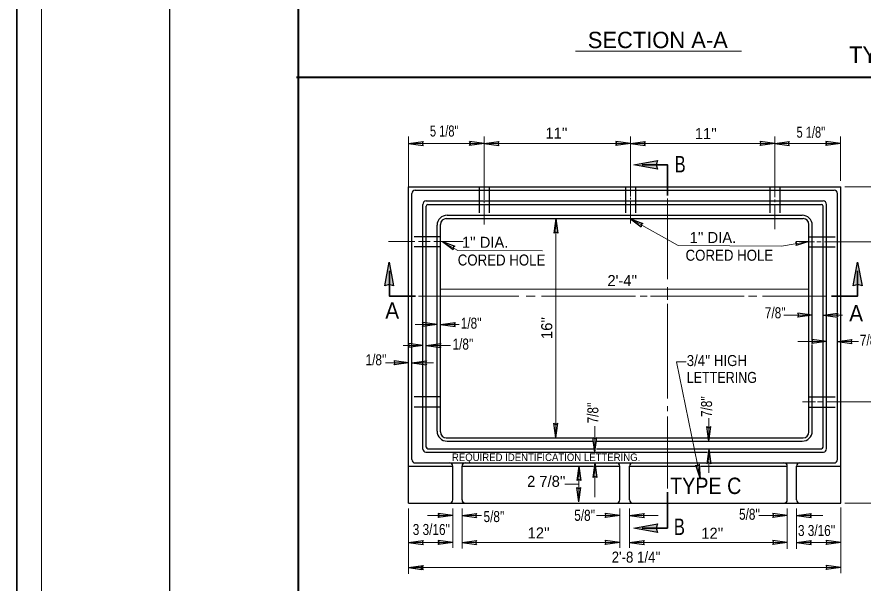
# Model space of a CAD drawing. Extents: x -330 to 37, y -28 to 237.
# Drawn here: x -329.8 to -231, y 35.7 to 101.8 of the extents above; entities that cross this region are included whole.
import ezdxf

# ---------------------------------------------------------------- set-up
doc = ezdxf.new("R2010")
doc.units = 0
doc.header["$LTSCALE"] = 0.51
doc.linetypes.add('LONG_DASHED', pattern=[7.5, 6, -1.5])
doc.layers.add('1', color=7, linetype='Continuous', lineweight=25)

msp = doc.modelspace()

# ---------------------------------------------------------------- hatches: boundary and pattern name
at = {"layer": '1'}
for points in [[(-255.0066, 85.0661), (-255.1799, 84.5547), (-255.0094, 84.0392), (-257.7618, 84.5433)], [(-285.8244, 70.4017), (-286.3358, 70.5751), (-286.8512, 70.4046), (-286.3472, 73.1571)], [(-231.1175, 70.4017), (-231.6289, 70.5751), (-232.1443, 70.4046), (-231.6402, 73.1571)], [(-255.0066, 42.6245), (-255.1799, 42.1131), (-255.0094, 41.5977), (-257.7618, 42.1017)]]:
    msp.add_hatch(color=256, dxfattribs=at).paths.add_polyline_path(points)

# ---------------------------------------------------------------- linework, layer by layer
at = {"layer": '1', "lineweight": 13}
for p, q in [((-326.958, -23.5537), (-326.958, 206.4381)), ((-264.5767, 97.8001), (-245.1979, 97.8001)), ((-284.0811, 81.9813), (-284.0811, 87.8562)), ((-275.2469, 80.4633), (-275.2469, 87.8562)), ((-258.1587, 80.86), (-258.1587, 87.8562)), ((-241.3204, 80.7604), (-241.3204, 87.8562)), ((-241.3204, 87.0221), (-233.634, 87.0221)), ((-233.634, 82.6764), (-233.634, 87.8562)), ((-233.1173, 81.9813), (-226.7939, 81.9813)), ((-275.2469, 80.0821), (-275.2469, 80.2728)), ((-258.1587, 80.4761), (-258.1587, 80.6821)), ((-258.1587, 77.7036), (-258.1587, 80.2232)), ((-253.855, 71.1796), (-253.855, 80.6105)), ((-241.3204, 80.1727), (-241.3204, 80.5049)), ((-275.2469, 77.5888), (-275.2469, 79.861)), ((-241.3204, 77.0426), (-241.3204, 79.8533)), ((-266.8796, 52.6538), (-266.8796, 78.2637)), ((-286.4304, 75.5927), (-283.3652, 75.5927)), ((-282.9361, 75.5927), (-281.5567, 75.5927)), ((-281.1276, 75.5927), (-277.6912, 75.5927)), ((-238.0837, 75.5566), (-236.6717, 75.5566)), ((-236.4089, 75.5566), (-235.8835, 75.5566)), ((-235.5222, 75.5566), (-226.7939, 75.5566)), ((-253.855, 68.7746), (-253.855, 70.2481)), ((-282.9088, 69.2182), (-271.1941, 69.2182)), ((-282.2838, 69.2182), (-281.3477, 69.2182)), ((-280.3567, 70.0004), (-237.324, 70.0004)), ((-270.3368, 69.2182), (-269.2846, 69.2182)), ((-268.5458, 69.2182), (-257.5773, 69.2182)), ((-257.0157, 69.2182), (-256.2099, 69.2182)), ((-255.8156, 69.2182), (-244.8947, 69.2182)), ((-244.3717, 69.2182), (-243.4041, 69.2182)), ((-242.7341, 69.2182), (-235.2804, 69.2182)), ((-234.3775, 69.2182), (-233.7283, 69.2182)), ((-253.855, 57.2417), (-253.855, 68.3017)), ((-240.2347, 66.9721), (-236.9327, 66.9721)), ((-235.6609, 66.9721), (-233.3956, 66.9721)), ((-283.3062, 65.8772), (-280.7548, 65.8772)), ((-280.3635, 65.8772), (-278.1586, 65.8772)), ((-284.7272, 63.4199), (-282.401, 63.4199)), ((-282.0347, 63.4199), (-279.198, 63.4199)), ((-238.6299, 63.8892), (-235.2696, 63.8892)), ((-233.9978, 63.8892), (-231.5506, 63.8892)), ((-286.7725, 61.4153), (-284.0811, 61.4153)), ((-283.6933, 61.4153), (-281.188, 61.4153)), ((-253.855, 55.7775), (-253.855, 56.3684)), ((-238.0837, 56.8392), (-236.5731, 56.8392)), ((-236.3104, 56.8392), (-235.7192, 56.8392)), ((-235.358, 56.8392), (-226.7939, 56.8392)), ((-253.855, 46.7276), (-253.855, 55.1351)), ((-249.0325, 52.2625), (-249.0325, 54.9348)), ((-262.3373, 50.9907), (-262.3373, 54.0034)), ((-249.0325, 48.5774), (-249.0325, 51.3377)), ((-262.3373, 45.7332), (-262.3373, 49.7189)), ((-264.1918, 45.1589), (-264.1918, 49.361)), ((-264.1918, 47.26), (-265.8309, 47.26)), ((-233.6065, 36.8625), (-233.6065, 44.5339)), ((-233.1173, 45.0231), (-226.7939, 45.0231)), ((-284.0811, 36.75), (-284.0811, 44.3934)), ((-281.8619, 43.5838), (-278.9167, 43.5838)), ((-278.9167, 39.7893), (-278.9167, 44.3934)), ((-277.8412, 39.7331), (-277.8412, 44.3934)), ((-277.8412, 43.5838), (-275.5476, 43.5838)), ((-262.1305, 43.5838), (-259.4204, 43.5838)), ((-259.4204, 39.7893), (-259.4204, 44.3934)), ((-258.2672, 39.7893), (-258.2672, 44.3934)), ((-258.2672, 43.5838), (-254.9412, 43.5838)), ((-243.1553, 43.5838), (-239.8464, 43.5838)), ((-239.8464, 39.6767), (-239.8464, 44.3934)), ((-238.7707, 39.6767), (-238.7707, 44.3934)), ((-238.7707, 43.5838), (-235.7072, 43.5838)), ((-284.0811, 40.4218), (-278.9167, 40.4218)), ((-277.8412, 40.4218), (-259.4204, 40.4218)), ((-258.2672, 40.4218), (-239.8464, 40.4218)), ((-238.7707, 40.4218), (-233.6065, 40.4218)), ((-284.0811, 37.4978), (-233.6065, 37.4978))]:
    msp.add_line(p, q, dxfattribs=at)
at = {"layer": '1', "lineweight": 40}
for p, q in [((-296.9591, -11.0541), (-296.9591, 193.9388)), ((-297.1562, 94.7724), (-62.5634, 94.7724))]:
    msp.add_line(p, q, dxfattribs=at)
at = {"layer": '1'}
for p, q in [((-284.0811, 87.0221), (-282.3781, 87.2561)), ((-284.0811, 87.0221), (-282.3781, 86.7881)), ((-275.2469, 87.0221), (-276.9499, 87.2561)), ((-275.2469, 87.0221), (-276.9499, 86.7881)), ((-275.2469, 87.0221), (-273.5439, 87.2561)), ((-275.2469, 87.0221), (-273.5439, 86.7881)), ((-258.1587, 87.0221), (-259.8617, 87.2561)), ((-258.1587, 87.0221), (-259.8617, 87.2561)), ((-258.1587, 87.0221), (-259.8617, 86.7881)), ((-258.1587, 87.0221), (-259.8617, 86.7881)), ((-258.1587, 87.0221), (-256.4557, 87.2561)), ((-258.1587, 87.0221), (-256.4557, 87.2561)), ((-258.1587, 87.0221), (-256.4557, 86.7881)), ((-258.1587, 87.0221), (-256.4557, 86.7881)), ((-241.3204, 87.0221), (-243.0234, 87.2561)), ((-241.3204, 87.0221), (-243.0234, 86.7881)), ((-241.3204, 87.0221), (-239.6174, 87.2561)), ((-241.3204, 87.0221), (-239.6174, 87.2561)), ((-241.3204, 87.0221), (-239.6174, 86.7881)), ((-241.3204, 87.0221), (-239.6174, 86.7881)), ((-233.634, 87.0221), (-235.337, 87.2561)), ((-233.634, 87.0221), (-235.337, 86.7881)), ((-284.0811, 45.0231), (-284.0811, 81.9813)), ((-284.0811, 81.9813), (-233.6065, 81.9813)), ((-283.6898, 50.1103), (-283.6898, 81.1986)), ((-283.2984, 81.5899), (-234.3892, 81.5899)), ((-233.9978, 67.2857), (-233.9978, 81.1986)), ((-233.6065, 64.0242), (-233.6065, 81.9813)), ((-282.0267, 80.3182), (-235.6609, 80.3182)), ((-282.4179, 51.3332), (-282.4179, 79.9268)), ((-282.0267, 51.5778), (-282.0267, 79.7312)), ((-281.831, 79.9268), (-235.8566, 79.9268)), ((-235.6609, 64.0242), (-235.6609, 79.7312)), ((-235.2696, 67.0953), (-235.2696, 79.9268)), ((-279.6787, 78.2637), (-238.0088, 78.2637)), ((-279.5809, 78.655), (-238.1067, 78.655)), ((-266.8796, 78.2637), (-267.1136, 76.5607)), ((-266.8796, 78.2637), (-266.6456, 76.5607)), ((-258.1569, 78.2507), (-256.7192, 77.6795)), ((-258.1569, 78.2507), (-256.9266, 77.3128)), ((-258.1569, 78.2507), (-256.7192, 77.6795)), ((-258.1569, 78.2507), (-256.9266, 77.3128)), ((-280.7548, 53.4365), (-280.7548, 77.4811)), ((-280.3635, 53.3387), (-280.3635, 77.5789)), ((-237.324, 67.0953), (-237.324, 77.5789)), ((-236.9327, 64.1766), (-236.9327, 77.4811)), ((-280.1253, 75.5695), (-278.6746, 75.032)), ((-280.1253, 75.5695), (-278.8733, 74.6607)), ((-237.324, 75.5668), (-238.8707, 75.5292)), ((-237.324, 75.5668), (-238.8032, 75.1134)), ((-236.9327, 66.9721), (-238.6358, 67.2061)), ((-235.6609, 66.9721), (-233.9579, 67.2061)), ((-236.9327, 66.9721), (-238.6358, 66.7381)), ((-237.324, 53.3387), (-237.324, 66.8669)), ((-235.6609, 66.9721), (-233.9579, 66.7381)), ((-235.2696, 51.3821), (-235.2696, 66.8542)), ((-233.9978, 50.1103), (-233.9978, 66.6385)), ((-280.7548, 65.8772), (-282.4578, 66.1112)), ((-280.7548, 65.8772), (-282.4578, 66.1112)), ((-280.7548, 65.8772), (-282.4578, 65.6432)), ((-280.7548, 65.8772), (-282.4578, 65.6432)), ((-280.3635, 65.8772), (-278.6605, 66.1112)), ((-280.3635, 65.8772), (-278.6605, 65.6432)), ((-282.401, 63.4199), (-284.104, 63.6539)), ((-282.401, 63.4199), (-284.104, 63.6539)), ((-282.401, 63.4199), (-284.104, 63.1859)), ((-282.401, 63.4199), (-284.104, 63.1859)), ((-282.0347, 63.4199), (-280.3317, 63.6539)), ((-282.0347, 63.4199), (-280.3317, 63.6539)), ((-282.0347, 63.4199), (-280.3317, 63.1859)), ((-282.0347, 63.4199), (-280.3317, 63.1859)), ((-235.2696, 63.8892), (-236.9726, 64.1232)), ((-235.2696, 63.8892), (-236.9726, 63.6552)), ((-236.9327, 53.4365), (-236.9327, 63.5674)), ((-235.6609, 51.5778), (-235.6609, 63.7832)), ((-233.9978, 63.8892), (-232.2948, 64.1232)), ((-233.9978, 63.8892), (-232.2948, 63.6552)), ((-233.6065, 45.0231), (-233.6065, 63.7577)), ((-284.0811, 61.4153), (-285.7841, 61.6493)), ((-284.0811, 61.4153), (-285.7841, 61.1813)), ((-283.6933, 61.4153), (-281.9903, 61.6493)), ((-283.6933, 61.4153), (-281.9903, 61.6493)), ((-283.6933, 61.4153), (-281.9903, 61.1813)), ((-283.6933, 61.4153), (-281.9903, 61.1813)), ((-266.8796, 52.6538), (-267.1136, 54.3568)), ((-266.8796, 52.6538), (-266.6456, 54.3568)), ((-249.0325, 52.2625), (-249.2665, 53.9655)), ((-249.0325, 52.2625), (-248.7985, 53.9655)), ((-279.6787, 52.6538), (-262.6371, 52.6538)), ((-262.3373, 50.9907), (-262.5713, 52.6938)), ((-262.3373, 50.9907), (-262.5713, 52.6938)), ((-262.3373, 50.9907), (-262.1033, 52.6938)), ((-262.3373, 50.9907), (-262.1033, 52.6938)), ((-262.0272, 52.6538), (-249.1539, 52.6538)), ((-248.886, 52.6538), (-238.0088, 52.6538)), ((-279.5809, 52.2625), (-262.6001, 52.2625)), ((-262.1259, 52.2625), (-238.1067, 52.2625)), ((-282.0756, 50.9907), (-249.1746, 50.9907)), ((-281.831, 51.3821), (-262.4765, 51.3821)), ((-262.1235, 51.3821), (-235.8566, 51.3821)), ((-249.0325, 51.3377), (-249.2665, 49.6347)), ((-249.0325, 51.3377), (-249.2665, 49.6347)), ((-249.0325, 51.3377), (-248.7985, 49.6347)), ((-249.0325, 51.3377), (-248.7985, 49.6347)), ((-248.8757, 50.9907), (-235.6609, 50.9907)), ((-283.2984, 49.7189), (-249.3212, 49.7189)), ((-262.3373, 49.7189), (-262.5713, 48.0159)), ((-262.3373, 49.7189), (-262.5713, 48.0159)), ((-262.3373, 49.7189), (-262.1033, 48.0159)), ((-262.3373, 49.7189), (-262.1033, 48.0159)), ((-249.9763, 47.8437), (-250.5479, 49.4648)), ((-249.9763, 47.8437), (-250.0894, 49.5589)), ((-248.772, 49.7189), (-234.3892, 49.7189)), ((-284.0811, 49.361), (-278.9167, 49.361)), ((-278.9167, 45.4144), (-278.9167, 49.3277)), ((-277.8412, 49.361), (-262.4765, 49.361)), ((-277.8412, 45.4144), (-277.8412, 49.3277)), ((-264.1918, 49.361), (-264.4258, 47.658)), ((-264.1918, 49.361), (-264.4258, 47.658)), ((-264.1918, 49.361), (-263.9578, 47.658)), ((-264.1918, 49.361), (-263.9578, 47.658)), ((-262.2198, 49.361), (-259.4204, 49.361)), ((-259.4204, 45.4144), (-259.4204, 49.3277)), ((-258.2672, 49.361), (-250.6279, 49.361)), ((-258.2672, 45.4144), (-258.2672, 49.3277)), ((-249.9888, 49.361), (-239.8464, 49.361)), ((-239.8464, 45.4144), (-239.8464, 49.3277)), ((-238.7707, 49.361), (-233.6065, 49.361)), ((-238.7707, 45.4144), (-238.7707, 49.3277)), ((-264.1918, 45.1589), (-264.4258, 46.8619)), ((-264.1918, 45.1589), (-263.9578, 46.8619)), ((-284.0811, 45.0231), (-233.6065, 45.0231)), ((-278.9167, 43.5838), (-280.6198, 43.8178)), ((-278.9167, 43.5838), (-280.6198, 43.8178)), ((-278.9167, 43.5838), (-280.6198, 43.3498)), ((-278.9167, 43.5838), (-280.6198, 43.3498)), ((-277.8412, 43.5838), (-276.1382, 43.8178)), ((-277.8412, 43.5838), (-276.1382, 43.3498)), ((-259.4204, 43.5838), (-261.1234, 43.8178)), ((-259.4204, 43.5838), (-261.1234, 43.3498)), ((-258.2672, 43.5838), (-256.5642, 43.8178)), ((-258.2672, 43.5838), (-256.5642, 43.3498)), ((-239.8464, 43.5838), (-241.5494, 43.8178)), ((-239.8464, 43.5838), (-241.5494, 43.3498)), ((-238.7707, 43.5838), (-237.0677, 43.8178)), ((-238.7707, 43.5838), (-237.0677, 43.3498)), ((-284.0811, 40.4218), (-282.3781, 40.6558)), ((-278.9167, 40.4218), (-280.6198, 40.6558)), ((-278.9167, 40.4218), (-280.6198, 40.6558)), ((-277.8412, 40.4218), (-276.1382, 40.6558)), ((-277.8412, 40.4218), (-276.1382, 40.6558)), ((-259.4204, 40.4218), (-261.1234, 40.6558)), ((-258.2672, 40.4218), (-256.5642, 40.6558)), ((-239.8464, 40.4218), (-241.5494, 40.6558)), ((-238.7707, 40.4218), (-237.0677, 40.6558)), ((-233.6065, 40.4218), (-235.3095, 40.6558)), ((-284.0811, 40.4218), (-282.3781, 40.1878)), ((-278.9167, 40.4218), (-280.6198, 40.1878)), ((-278.9167, 40.4218), (-280.6198, 40.1878)), ((-277.8412, 40.4218), (-276.1382, 40.1878)), ((-277.8412, 40.4218), (-276.1382, 40.1878)), ((-259.4204, 40.4218), (-261.1234, 40.1878)), ((-258.2672, 40.4218), (-256.5642, 40.1878)), ((-239.8464, 40.4218), (-241.5494, 40.1878)), ((-238.7707, 40.4218), (-237.0677, 40.1878)), ((-233.6065, 40.4218), (-235.3095, 40.1878)), ((-284.0811, 37.4978), (-282.3781, 37.7318)), ((-284.0811, 37.4978), (-282.5484, 37.7084)), ((-233.6065, 37.4978), (-235.3095, 37.7318)), ((-284.0811, 37.4978), (-282.5484, 37.2873)), ((-284.0811, 37.4978), (-282.3781, 37.2638)), ((-233.6065, 37.4978), (-235.3095, 37.2638))]:
    msp.add_line(p, q, dxfattribs=at)
at = {"layer": '1', "linetype": 'LONG_DASHED'}
for p, q in [((-275.8339, 81.9813), (-275.8339, 78.2637)), ((-274.6599, 81.9813), (-274.6599, 78.2637)), ((-258.7457, 81.9813), (-258.7457, 78.2637)), ((-257.5718, 81.9813), (-257.5718, 78.2637)), ((-241.9073, 81.9813), (-241.9073, 78.2637)), ((-240.7334, 81.9813), (-240.7334, 78.2637)), ((-280.3635, 76.1436), (-284.0811, 76.1436)), ((-237.324, 76.1436), (-233.6065, 76.1436)), ((-280.3635, 74.9696), (-284.0811, 74.9696)), ((-237.324, 74.9696), (-233.6065, 74.9696)), ((-280.3635, 57.4262), (-284.0811, 57.4262)), ((-237.324, 57.4262), (-233.6065, 57.4262)), ((-280.3635, 56.2522), (-284.0811, 56.2522)), ((-237.324, 56.2522), (-233.6065, 56.2522))]:
    msp.add_line(p, q, dxfattribs=at)
at = {"layer": '1', "lineweight": 35}
msp.add_lwpolyline([(-329.8272, -27.9305), (36.7526, -27.9305), (36.7526, 237.0166), (-329.8272, 237.0166)], close=True, dxfattribs=at)
at = {"layer": '1'}
for points in [[(-311.9585, -18.5536), (-311.9585, 201.4384), (33.0294, 201.4384)], [(-282.3781, 87.2561), (-282.5098, 87.0197), (-282.3781, 86.7881)], [(-276.9499, 86.7881), (-276.8182, 87.0245), (-276.9499, 87.2561)], [(-273.5439, 87.2561), (-273.6757, 87.0197), (-273.5439, 86.7881)], [(-259.8617, 86.7881), (-259.73, 87.0245), (-259.8617, 87.2561)], [(-259.8617, 86.7881), (-259.73, 87.0245), (-259.8617, 87.2561)], [(-256.4557, 87.2561), (-256.5875, 87.0197), (-256.4557, 86.7881)], [(-256.4557, 87.2561), (-256.5875, 87.0197), (-256.4557, 86.7881)], [(-243.0234, 86.7881), (-242.8917, 87.0245), (-243.0234, 87.2561)], [(-239.6174, 87.2561), (-239.7492, 87.0197), (-239.6174, 86.7881)], [(-239.6174, 87.2561), (-239.7492, 87.0197), (-239.6174, 86.7881)], [(-235.337, 86.7881), (-235.2052, 87.0245), (-235.337, 87.2561)], [(-256.7192, 77.6795), (-256.9272, 77.5527), (-256.9266, 77.3128)], [(-256.7192, 77.6795), (-256.9272, 77.5527), (-256.9266, 77.3128)], [(-266.6456, 76.5607), (-266.882, 76.6924), (-267.1136, 76.5607)], [(-238.8032, 75.1134), (-238.7202, 75.3424), (-238.8707, 75.5292)], [(-278.6746, 75.032), (-278.8796, 74.9003), (-278.8733, 74.6607)], [(-238.6358, 66.7381), (-238.504, 66.9745), (-238.6358, 67.2061)], [(-233.9579, 67.2061), (-234.0897, 66.9697), (-233.9579, 66.7381)], [(-282.4578, 65.6432), (-282.3261, 65.8796), (-282.4578, 66.1112)], [(-282.4578, 65.6432), (-282.3261, 65.8796), (-282.4578, 66.1112)], [(-278.6605, 66.1112), (-278.7922, 65.8747), (-278.6605, 65.6432)], [(-284.104, 63.1859), (-283.9722, 63.4223), (-284.104, 63.6539)], [(-284.104, 63.1859), (-283.9722, 63.4223), (-284.104, 63.6539)], [(-280.3317, 63.6539), (-280.4635, 63.4175), (-280.3317, 63.1859)], [(-280.3317, 63.6539), (-280.4635, 63.4175), (-280.3317, 63.1859)], [(-236.9726, 63.6552), (-236.8408, 63.8917), (-236.9726, 64.1232)], [(-232.2948, 64.1232), (-232.4266, 63.8868), (-232.2948, 63.6552)], [(-285.7841, 61.1813), (-285.6523, 61.4177), (-285.7841, 61.6493)], [(-281.9903, 61.6493), (-282.1221, 61.4129), (-281.9903, 61.1813)], [(-281.9903, 61.6493), (-282.1221, 61.4129), (-281.9903, 61.1813)], [(-267.1136, 54.3568), (-266.8772, 54.2251), (-266.6456, 54.3568)], [(-249.2665, 53.9655), (-249.0301, 53.8337), (-248.7985, 53.9655)], [(-262.5713, 52.6938), (-262.3349, 52.562), (-262.1033, 52.6938)], [(-262.5713, 52.6938), (-262.3349, 52.562), (-262.1033, 52.6938)], [(-250.5479, 49.4648), (-250.2898, 49.3833), (-250.0894, 49.5589)], [(-248.7985, 49.6347), (-249.0349, 49.7665), (-249.2665, 49.6347)], [(-248.7985, 49.6347), (-249.0349, 49.7665), (-249.2665, 49.6347)], [(-263.9578, 47.658), (-264.1943, 47.7897), (-264.4258, 47.658)], [(-263.9578, 47.658), (-264.1943, 47.7897), (-264.4258, 47.658)], [(-262.1033, 48.0159), (-262.3397, 48.1477), (-262.5713, 48.0159)], [(-262.1033, 48.0159), (-262.3397, 48.1477), (-262.5713, 48.0159)], [(-264.4258, 46.8619), (-264.1894, 46.7302), (-263.9578, 46.8619)], [(-280.6198, 43.3498), (-280.488, 43.5862), (-280.6198, 43.8178)], [(-280.6198, 43.3498), (-280.488, 43.5862), (-280.6198, 43.8178)], [(-276.1382, 43.8178), (-276.2699, 43.5814), (-276.1382, 43.3498)], [(-261.1234, 43.3498), (-260.9917, 43.5862), (-261.1234, 43.8178)], [(-256.5642, 43.8178), (-256.6959, 43.5814), (-256.5642, 43.3498)], [(-241.5494, 43.3498), (-241.4177, 43.5862), (-241.5494, 43.8178)], [(-237.0677, 43.8178), (-237.1995, 43.5814), (-237.0677, 43.3498)], [(-282.3781, 40.6558), (-282.5098, 40.4194), (-282.3781, 40.1878)], [(-280.6198, 40.1878), (-280.488, 40.4243), (-280.6198, 40.6558)], [(-280.6198, 40.1878), (-280.488, 40.4243), (-280.6198, 40.6558)], [(-276.1382, 40.6558), (-276.2699, 40.4194), (-276.1382, 40.1878)], [(-276.1382, 40.6558), (-276.2699, 40.4194), (-276.1382, 40.1878)], [(-261.1234, 40.1878), (-260.9917, 40.4243), (-261.1234, 40.6558)], [(-256.5642, 40.6558), (-256.6959, 40.4194), (-256.5642, 40.1878)], [(-241.5494, 40.1878), (-241.4177, 40.4243), (-241.5494, 40.6558)], [(-237.0677, 40.6558), (-237.1995, 40.4194), (-237.0677, 40.1878)], [(-235.3095, 40.1878), (-235.1778, 40.4243), (-235.3095, 40.6558)], [(-282.5484, 37.7084), (-282.667, 37.4957), (-282.5484, 37.2873)], [(-282.3781, 37.7318), (-282.5098, 37.4954), (-282.3781, 37.2638)], [(-235.3095, 37.2638), (-235.1778, 37.5003), (-235.3095, 37.7318)]]:
    msp.add_lwpolyline(points, dxfattribs=at)
at = {"layer": '1', "lineweight": 13}
for points in [[(-284.0811, 87.0221), (-275.2469, 87.0221), (-258.1587, 87.0221), (-241.3204, 87.0221)], [(-258.1569, 78.2507), (-252.6052, 75.1104), (-240.5261, 75.0471), (-237.324, 75.5668)], [(-280.0257, 75.5207), (-278.3274, 74.5415), (-268.4547, 74.4897)], [(-249.9763, 47.8437), (-252.7866, 61.5381), (-251.6587, 61.5381)]]:
    msp.add_lwpolyline(points, dxfattribs=at)
at = {"layer": '1'}
for points in [[(-255.0066, 85.0661), (-255.1799, 84.5547), (-255.0094, 84.0392), (-257.7618, 84.5433)], [(-285.8244, 70.4017), (-286.3358, 70.5751), (-286.8512, 70.4046), (-286.3472, 73.1571)], [(-231.1175, 70.4017), (-231.6289, 70.5751), (-232.1443, 70.4046), (-231.6402, 73.1571)], [(-255.0066, 42.6245), (-255.1799, 42.1131), (-255.0094, 41.5977), (-257.7618, 42.1017)]]:
    msp.add_lwpolyline(points, close=True, dxfattribs=at)
at = {"layer": '1', "lineweight": 35}
for points in [[(-253.855, 80.9598), (-253.855, 84.5469), (-256.7899, 84.5469)], [(-286.3293, 72.1532), (-286.3293, 69.2182), (-283.2579, 69.2182)], [(-234.6942, 69.2182), (-231.6367, 69.2182), (-231.6367, 72.1532)], [(-256.7899, 42.1054), (-253.855, 42.1054), (-253.855, 46.3086)]]:
    msp.add_lwpolyline(points, dxfattribs=at)
at = {"layer": '1'}
for centre, radius, start, end in [((-283.2984, 81.1986), 0.3913, 90, 180), ((-234.3891, 81.1986), 0.3913, 0, 90), ((-282.0266, 79.9268), 0.3913, 90, 180), ((-235.6609, 79.9268), 0.3913, 0, 90), ((-281.831, 79.7312), 0.1957, 90, 180), ((-235.8566, 79.7312), 0.1957, 0, 90), ((-279.5809, 77.4811), 1.174, 90, 180), ((-279.6787, 77.5789), 0.6848, 90, 180), ((-238.1067, 77.4811), 1.174, 0, 90), ((-238.0088, 77.5789), 0.6848, 0, 90), ((-279.5809, 53.4365), 1.174, 180, 270), ((-238.1067, 53.4365), 1.174, 270, 0), ((-279.6787, 53.3387), 0.6848, 180, 270), ((-238.0088, 53.3387), 0.6848, 270, 0), ((-281.831, 51.5777), 0.1957, 180, 270), ((-281.831, 51.5777), 0.1957, 180, 270), ((-235.8566, 51.5777), 0.1957, 270, 0), ((-235.8566, 51.5777), 0.1957, 270, 0), ((-282.0755, 51.3331), 0.3424, 180, 270), ((-235.612, 51.3331), 0.3424, 270, 0), ((-283.2984, 50.1103), 0.3913, 180, 270), ((-279.3081, 49.3276), 0.3913, 0, 90), ((-277.4498, 49.3276), 0.3913, 90, 180), ((-259.8117, 49.3276), 0.3913, 0, 90), ((-257.8758, 49.3276), 0.3913, 90, 180), ((-240.2377, 49.3276), 0.3913, 0, 90), ((-238.3795, 49.3276), 0.3913, 90, 180), ((-234.3891, 50.1103), 0.3913, 270, 0), ((-279.3081, 45.4144), 0.3913, 270, 0), ((-277.4498, 45.4144), 0.3913, 180, 270), ((-259.8117, 45.4144), 0.3913, 270, 0), ((-257.8758, 45.4144), 0.3913, 180, 270), ((-240.2377, 45.4144), 0.3913, 270, 0), ((-238.3795, 45.4144), 0.3913, 180, 270)]:
    msp.add_arc(centre, radius, start, end, dxfattribs=at)

# ---------------------------------------------------------------- texts
for s, height, p in [('SECTION A-A', 1.914, (-263.1535, 98.1707)), ('TYPE A FOR INLET DESIGN NO. 1', 1.914, (-232.6267, 96.4503)), ("11''", 1.286, (-268.0961, 87.6003)), ("11''", 1.286, (-250.6514, 87.544)), (" 1'' DIA.", 1.286, (-278.3396, 74.8477)), (" 1'' DIA.", 1.286, (-251.7295, 75.4063)), ("2'-4''", 1.286, (-260.8605, 70.3792)), ("2 7/8''", 1.286, (-270.2391, 46.9281)), ("12''", 1.286, (-270.1726, 40.8972)), ("12''", 1.286, (-249.8912, 40.8649))]:
    msp.add_text(s, height=height, dxfattribs=at).set_placement(p)
for s, height, width, p in [("5 1/8''", 1.286, 0.75, (-281.5892, 87.8449)), ("5 1/8''", 1.286, 0.75, (-238.7674, 87.706)), ('B', 1.914, 0.75, (-253.004, 83.6585)), ('CORED HOLE', 1.286, 0.9, (-251.7295, 73.3375)), ('CORED HOLE', 1.286, 0.9, (-278.3396, 72.7788)), ('A', 1.914, 0.95, (-286.8063, 66.5578)), ("7/8''", 1.286, 0.8, (-242.47, 66.6205)), ('A', 1.914, 0.95, (-232.6192, 66.2417)), ("1/8''", 1.286, 0.8, (-277.9854, 65.4017)), ("1/8''", 1.286, 0.8, (-278.9475, 62.9634)), ("7/8''", 1.286, 0.8, (-231.3714, 63.4178)), ("1/8''", 1.286, 0.8, (-289.1031, 61.1207)), ("3/4'' HIGH", 1.286, 0.9, (-251.5957, 61.0364)), ('LETTERING', 1.286, 0.85, (-251.5957, 59.0654)), ('REQUIRED IDENTIFICATION LETTERING.', 0.8805, 0.95, (-279.0185, 49.9463)), ('TYPE C', 1.914, 0.9, (-253.5352, 46.0902)), ("5/8''", 1.286, 0.8, (-275.3266, 42.8142)), ("5/8''", 1.286, 0.8, (-264.7328, 42.9579)), ("5/8''", 1.286, 0.8, (-245.4847, 43.0855)), ("3 3/16''", 1.286, 0.8, (-283.594, 41.3032)), ('B', 1.914, 0.75, (-253.0925, 41.3056)), ("3 3/16''", 1.286, 0.8, (-238.6026, 41.1857)), ("2'-8 1/4''", 1.286, 0.9, (-260.3603, 38.0774))]:
    msp.add_text(s, height=height, dxfattribs=dict(at, width=width)).set_placement(p)
msp.add_text("16''", height=1.286, rotation=90, dxfattribs=at).set_placement((-267.3071, 64.1964))
at = {"layer": '1', "width": 0.8}
for p in [(-248.6352, 55.0781), (-261.914, 54.3372)]:
    msp.add_text("7/8''", height=1.286, rotation=90, dxfattribs=at).set_placement(p)

doc.saveas('drawing.dxf')
